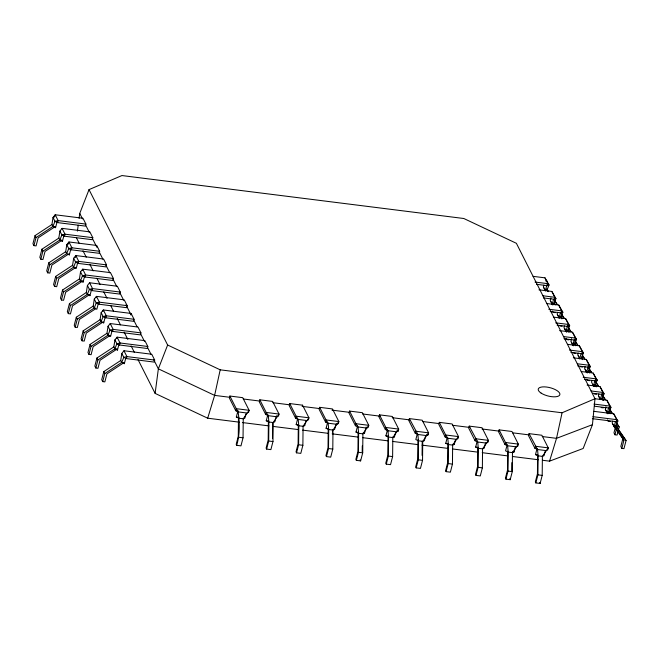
<?xml version="1.0" encoding="UTF-8"?>
<svg xmlns="http://www.w3.org/2000/svg" width="659" height="659" viewBox="0 0 659 659"><rect width="100%" height="100%" fill="white"/><g stroke="black" fill="none" stroke-linecap="round" stroke-linejoin="round"><path stroke-width="0.99" d="M238.393 411.933L236.284 408.679L249.11 410.293L243.245 418.786L243.047 437.798L240.963 445.863L236.688 445.327C239.958 434.339 239.843 422.098 237.907 410.961L235.765 410.697L229.381 398.069L229.9 396.051L242.726 397.665L249.11 410.293L248.591 412.303L246.944 413.012L238.393 411.933L235.765 410.697L236.284 408.679L229.9 396.051M268.394 421.035L268.197 440.047L266.112 448.112L266.607 449.084L270.882 449.619L272.966 441.555L273.156 422.543L279.021 414.05L272.637 401.422L259.819 399.807L259.292 401.825L265.684 414.453L268.312 415.697L276.854 416.768L278.502 416.068L279.021 414.05L266.203 412.435L259.819 399.807M266.607 449.084L268.691 441.019L268.88 422.007L268.312 415.697L266.203 412.435L265.684 414.453M272.497 438.581L272.653 422.576M298.296 425.796L298.115 443.804L296.031 451.868L296.525 452.84L300.792 453.376L302.876 445.311L303.074 426.307L308.939 417.806L302.555 405.178L289.729 403.572L289.21 405.582L295.594 418.21L298.222 419.453L306.773 420.524L308.42 419.824L308.939 417.806L296.122 416.2L289.729 403.572M296.525 452.84L298.609 444.776L298.799 425.772L298.222 419.453L296.122 416.2L295.594 418.21L297.02 418.391M328.223 428.556L328.034 447.568L325.941 455.624L326.436 456.596L330.711 457.14L332.795 449.076L332.984 430.063L338.85 421.562L332.466 408.942L319.648 407.328L319.129 409.346L325.513 421.974L328.141 423.21L336.683 424.281L338.331 423.58L338.85 421.562L326.032 419.956L319.648 407.328M326.436 456.596L328.52 448.54L328.709 429.528L328.141 423.21L326.032 419.956L325.513 421.974L326.938 422.147M332.466 432.09L332.482 430.096M358.134 432.312L357.944 451.324L355.86 459.389L356.354 460.361L360.621 460.896L362.714 452.832L362.903 433.82L368.768 425.327L362.384 412.699L349.558 411.084L349.039 413.102L355.423 425.73L358.051 426.966L366.602 428.045L368.249 427.337L368.768 425.327L355.951 423.712L349.558 411.084M356.354 460.361L358.438 452.296L358.628 433.284L358.051 426.966L355.951 423.712L355.423 425.73M362.219 451.86L362.277 445.855M388.044 437.074L387.863 455.081L385.779 463.145L386.265 464.117L390.54 464.653L392.624 456.588L392.813 437.584L398.687 429.083L392.294 416.455L379.477 414.849L378.958 416.859L385.342 429.487L387.97 430.731L396.52 431.802L398.16 431.101L398.687 429.083L385.861 427.469L379.477 414.849M386.265 464.117L388.349 456.053L388.538 437.041L387.97 430.731L385.861 427.469L385.342 429.487L386.767 429.668M416.677 433.424L415.252 433.243L415.78 431.233L428.597 432.839L422.732 441.341L422.543 460.353L420.45 468.409L416.183 467.874L418.267 459.809L418.457 440.805L417.888 434.487L409.387 418.605L422.213 420.211L428.597 432.839L428.078 434.858L426.431 435.558L417.888 434.487L415.252 433.243L408.868 420.623L409.387 418.605M422.089 455.377L422.23 441.365M447.881 443.589L447.692 462.602L445.608 470.666L446.094 471.638L450.369 472.174L452.453 464.109L452.642 445.097L458.516 436.604L452.123 423.976L439.306 422.361L438.787 424.38L445.171 437.008L447.799 438.243L456.349 439.322L457.989 438.614L458.516 436.604L445.69 434.989L439.306 422.361M446.094 471.638L448.178 463.574L448.375 444.561L447.799 438.243L445.69 434.989L445.171 437.008M475.09 440.764L475.609 438.746L488.426 440.36L482.561 448.853L482.372 467.865L480.287 475.93L476.012 475.394L478.096 467.33L478.286 448.318L477.717 442.008L469.224 426.118L482.042 427.732L488.426 440.36L487.907 442.378L486.26 443.079L477.717 442.008L475.09 440.764L468.697 428.136L469.224 426.118M507.71 451.11L507.521 470.114L505.437 478.179L505.923 479.151L510.198 479.686L512.282 471.622L512.471 452.618L518.345 444.117L511.952 431.488L499.135 429.882L498.616 431.892L505 444.52L507.628 445.764L516.178 446.835L517.817 446.135L518.345 444.117L505.519 442.51L499.135 429.882M505.923 479.151L508.007 471.086L508.204 452.082L507.628 445.764L505.519 442.51L505 444.52L506.425 444.701M511.796 470.658L511.87 462.651M537.052 448.548L534.919 448.285L535.438 446.267L548.255 447.873L542.39 456.374L542.2 475.386L540.116 483.451L535.841 482.907L537.925 474.851L538.115 455.839L537.546 449.52L529.053 433.638L541.871 435.253L548.255 447.873L547.736 449.891L546.089 450.591L537.546 449.52L534.919 448.285L528.526 435.657L529.053 433.638M542.423 460.254L549.565 461.152L583.174 448.474L592.449 424.66L594.986 398.72L516.384 243.303L463.821 218.508L121.94 175.549L89.031 189.611L79.747 213.417L79.105 218.335M77.424 231.111L78.199 225.213M239.316 422.172L207.684 418.201L155.12 393.398L158.358 368.834L167.633 345.019L89.031 189.611M54.845 216.111L55.191 214.768L58.14 220.592L57.613 222.61L57.127 221.638L55.562 227.684L52.934 226.449L51.954 224.505L53.025 217.486L55.191 214.768L82.968 218.261L85.917 224.085L85.398 226.103L57.613 222.61L54.985 221.375L53.025 217.486L54.672 216.786M64.005 235.238L62.44 241.285L59.812 240.049L58.832 238.105L59.903 231.087L62.07 228.368L89.846 231.853L92.795 237.685L92.276 239.703L64.491 236.21L61.864 234.966L59.903 231.087M70.661 249.703L69.319 254.885L66.691 253.649L65.711 251.705L66.781 244.687L68.948 241.968L96.725 245.453L99.674 251.285L99.147 253.303L71.37 249.81L68.742 248.567L66.781 244.687L68.429 243.978M77.54 263.303L76.197 268.485L73.569 267.241L72.581 265.305L73.66 258.279L75.826 255.56L103.603 259.053L106.552 264.885L106.025 266.895L78.248 263.411L75.62 262.167L73.66 258.279M84.64 276.039L83.075 282.085L80.447 280.841L79.459 278.897L80.538 271.879L82.704 269.16L110.481 272.653L113.43 278.477L112.903 280.495L85.126 277.002L82.499 275.767L80.538 271.879M91.288 290.495L89.954 295.677L87.326 294.441L86.337 292.497L87.416 285.479L89.583 282.76L117.36 286.253L120.309 292.077L119.781 294.095L92.005 290.603L89.377 289.367L87.416 285.479M96.107 297.703L96.461 296.361L99.402 302.184L98.883 304.203L98.389 303.231L96.832 309.277L94.204 308.041L93.216 306.097L94.286 299.079L96.461 296.361L124.238 299.853L127.187 305.677L126.66 307.695L98.883 304.203L96.255 302.967L94.286 299.079M105.045 317.696L103.71 322.877L101.074 321.641L100.094 319.697L101.165 312.679L103.331 309.961L131.116 313.445L134.057 319.277L133.538 321.295L105.761 317.803L103.133 316.559L101.165 312.679M111.923 331.296L110.58 336.477L107.952 335.233L106.972 333.297L108.043 326.279L110.21 323.561L137.995 327.045L140.935 332.877L140.416 334.887L112.64 331.403L110.012 330.159L108.043 326.279M119.024 344.031L117.459 350.077L114.831 348.833L113.85 346.889L114.921 339.871L117.088 337.153L144.865 340.645L147.814 346.477L147.295 348.487L119.518 345.003L116.89 343.759L114.921 339.871M125.68 358.488L124.337 363.677L121.709 362.434L120.729 360.489L121.8 353.471L123.966 350.753L151.743 354.245L154.692 360.069L154.173 362.088L126.396 358.595L123.768 357.359L121.8 353.471M167.633 345.019L220.197 369.823L214.628 395.384L207.684 418.201M605.951 406.677L605.283 409.264L607.244 413.152L608.891 412.443L610.951 407.369L606.873 400.227L594.97 398.736L562.078 412.773L556.517 438.342L549.565 461.152M51.954 224.505L35.034 235.625L32.95 243.69L33.93 245.634L36.072 245.898L38.156 237.833L54.227 227.273M33.93 245.634L36.014 237.569L35.034 235.625M58.832 238.105L41.912 249.226L39.828 257.29L40.809 259.226L42.95 259.498L45.034 251.433L61.946 240.313L62.44 241.285M40.809 259.226L42.893 251.17L41.912 249.226M65.711 251.705L48.791 262.826L46.707 270.882L47.687 272.826L49.829 273.098L51.913 265.033L68.824 253.913L69.319 254.885M47.687 272.826L49.771 264.761L48.791 262.826M64.491 236.21L65.019 234.192L62.07 228.368M72.581 265.305L55.669 276.418L53.585 284.482L54.565 286.426L56.699 286.698L58.791 278.633L75.703 267.513L73.569 267.241L56.649 278.362L54.565 286.426M68.602 243.311L68.948 241.968L71.897 247.792L71.37 249.81M79.459 278.897L62.547 290.018L60.463 298.082L61.444 300.026L63.577 300.29L65.669 292.234L82.581 281.113L83.075 282.085M61.444 300.026L63.528 291.962L62.547 290.018M75.299 257.578L75.826 255.56L78.775 261.392L78.248 263.411M86.337 292.497L69.426 303.618L67.342 311.682L68.322 313.626L70.455 313.89L72.539 305.825L89.459 294.713L89.954 295.677M68.322 313.626L70.406 305.562L69.426 303.618M82.35 270.503L82.704 269.16L85.645 274.992L85.126 277.002M93.216 306.097L76.304 317.218L74.22 325.282L75.2 327.226L77.334 327.49L79.418 319.426L95.489 308.865M75.2 327.226L77.284 319.162L76.304 317.218M100.094 319.697L83.182 330.818L81.098 338.883L82.078 340.818L84.212 341.09L86.296 333.026L103.216 321.905L103.71 322.877M82.078 340.818L84.163 332.762L83.182 330.818M106.972 333.297L90.061 344.41L87.968 352.474L88.957 354.418L91.09 354.69L93.174 346.626L110.094 335.505M88.957 354.418L91.041 346.354L90.061 344.41M102.985 311.303L103.331 309.961L106.28 315.785L105.761 317.803M113.85 346.889L96.939 358.01L94.847 366.075L95.835 368.019L97.969 368.29L100.053 360.226L116.972 349.105L117.459 350.077M95.835 368.019L97.919 359.954L96.939 358.01M120.729 360.489L103.809 371.61L101.725 379.675L102.713 381.619L104.847 381.882L106.931 373.826L123.851 362.705L124.337 363.677M102.713 381.619L104.797 373.554L103.809 371.61M116.742 338.495L117.088 337.153L120.037 342.985L119.518 345.003M130.762 314.796L131.116 313.445M126.396 358.595L126.915 356.585L123.966 350.753M246.005 413.761L244.884 418.086L243.245 418.786L238.97 418.251L236.342 417.007L237.907 410.961M276.146 416.661L274.803 421.842L273.156 422.543L268.88 422.007L266.252 420.772L267.818 414.725M305.834 421.282L304.713 425.599L303.074 426.307L298.799 425.772L296.171 424.528L297.514 419.346M302.201 406.521L302.555 405.178M335.975 424.174L334.632 429.363L332.984 430.063L328.709 429.528L326.081 428.284L327.424 423.103M365.663 428.803L364.542 433.12L362.903 433.82L358.628 433.284L356 432.049L357.565 425.994M395.581 432.559L394.461 436.876L392.813 437.584L388.538 437.041L385.91 435.805L387.476 429.759M417.172 434.38L415.829 439.561L418.457 440.805L422.732 441.341L424.38 440.64L425.492 436.316M455.41 440.072L454.29 444.397L452.642 445.097L448.375 444.561L445.748 443.318L447.082 438.136M485.543 442.972L484.208 448.153L482.561 448.853L478.286 448.318L475.658 447.082L477.223 441.036M543.832 285.149L543.378 286.879L545.347 290.759L546.995 290.059L549.046 284.985L544.977 277.843L533.073 276.343M545.347 290.759L546.912 284.713M536.492 284.317L547.398 285.685L547.926 283.675L544.977 277.843M507.142 444.792L505.577 450.838L508.204 452.082L512.471 452.618L514.119 451.909L515.462 446.728M550.932 297.884L550.257 300.479L552.226 304.359L553.873 303.659L555.924 298.585L551.855 291.443L538.955 289.82M552.226 304.359L553.568 299.178M543.37 297.917L554.277 299.285L554.804 297.267L551.855 291.443M557.58 312.35L557.135 314.071L559.104 317.959L560.751 317.259L562.802 312.185L558.733 305.043L546.822 303.544M559.104 317.959L560.438 312.778M550.24 311.509L561.155 312.885L561.682 310.867L558.733 305.043M564.458 325.941L564.013 327.671L565.982 331.559L567.621 330.859L569.681 325.777L565.611 318.635L553.7 317.144M565.982 331.559L567.547 325.513M557.119 325.109L568.033 326.485L568.552 324.467L565.611 318.635M545.15 451.349L544.037 455.674L542.39 456.374L538.115 455.839L535.487 454.595L536.83 449.413M571.559 338.677L570.892 341.271L572.86 345.159L574.5 344.451L576.559 339.377L572.49 332.235L559.59 330.62M572.86 345.159L574.195 339.97M563.997 338.71L574.912 340.077L575.431 338.067L572.49 332.235M578.215 353.142L577.77 354.872L579.739 358.76L581.378 358.051L583.437 352.977L579.36 345.835L567.457 344.344M579.739 358.76L581.073 353.57M570.875 352.31L581.79 353.677L582.309 351.667L579.36 345.835M585.093 366.742L584.648 368.472L586.609 372.351L588.256 371.651L590.316 366.577L586.238 359.435L573.346 357.812M586.609 372.351L588.174 366.305M577.754 365.91L588.668 367.277L589.187 365.259L586.238 359.435M588.075 372.17L588.545 370.374L589.525 372.319L588.38 370.704M591.971 380.342L591.527 382.063L593.487 385.952L595.135 385.251L597.194 380.177L593.116 373.035L581.213 371.536M593.487 385.952L594.83 380.77M584.632 379.502L595.547 380.877L596.066 378.859L593.116 373.035M598.85 393.942L598.405 395.664L600.365 399.552L602.013 398.852L604.072 393.769L599.995 386.635L587.103 385.013M600.365 399.552L601.931 393.505M592.499 393.225L602.425 394.477L602.944 392.459L599.995 386.635M607.244 413.152L608.587 407.97M594.418 406.208L609.303 408.078L609.822 406.059L606.873 400.227M608.71 412.962L609.171 411.175M612.606 421.134L612.162 422.864L614.122 426.752L615.77 426.044L617.821 420.969L613.751 413.827L593.907 411.34M614.122 426.752L615.465 421.562M592.367 418.679L616.181 421.669L616.7 419.659L613.751 413.827M615.358 427.46L613.966 432.839L614.954 434.775L617.088 435.047L618.01 431.464M614.954 434.775L617.038 426.719L616.379 425.417M618.48 429.668L619.172 426.983L616.478 422.617M614.938 427.065L622.928 438.375L620.844 446.431L621.824 448.375L623.966 448.647L626.05 440.583L615.926 425.722M621.824 448.375L623.916 440.311L622.928 438.375M36.014 237.569L52.934 226.449L54.985 221.375L58.14 220.592L85.917 224.085M42.893 251.17L59.812 240.049L61.864 234.966L65.019 234.192L92.795 237.685M99.674 251.285L71.897 247.792L68.742 248.567L66.691 253.649L49.771 264.761M73.569 267.241L75.62 262.167L78.775 261.392L106.552 264.885M63.528 291.962L80.447 280.841L82.499 275.767L85.645 274.992L113.43 278.477M70.406 305.562L87.326 294.441L89.377 289.367L92.524 288.593L120.309 292.077M77.284 319.162L94.204 308.041L96.255 302.967L99.402 302.184L127.187 305.677M134.057 319.277L106.28 315.785L103.133 316.559L101.074 321.641L84.163 332.762M91.041 346.354L107.952 335.233L110.012 330.159L113.159 329.385L140.935 332.877M97.919 359.954L114.831 348.833L116.89 343.759L120.037 342.985L147.814 346.477M104.797 373.554L121.709 362.434L123.768 357.359L126.915 356.585L154.692 360.069M547.398 285.685L549.046 284.985L547.926 283.675L535.026 282.052M554.277 299.285L555.924 298.585L554.804 297.267L542.892 295.776M561.155 312.885L562.802 312.185L561.682 310.867L548.782 309.244M568.033 326.485L569.681 325.777L568.552 324.467L555.661 322.844M574.912 340.077L576.559 339.377L575.431 338.067L563.527 336.568M581.79 353.677L583.437 352.977L582.309 351.667L569.417 350.044M588.668 367.277L590.316 366.577L589.187 365.259L577.284 363.768M595.547 380.877L597.194 380.177L596.066 378.859L583.174 377.245M602.425 394.477L604.072 393.769L602.944 392.459L591.041 390.96M609.303 408.078L610.951 407.369L609.822 406.059L593.948 404.066M616.181 421.669L617.821 420.969L616.7 419.659L592.894 416.669M592.449 424.66L556.517 438.342L542.225 436.546M545.66 280.915L547.085 281.096M54.985 221.375L56.41 221.548M52.934 226.449L54.359 226.63M544.853 289.795L546.995 290.059L548.131 291.673M61.864 234.966L63.289 235.148M59.812 240.049L61.946 240.313M552.448 303.478L553.873 303.659M68.742 248.567L70.884 248.838M561.377 312.004L562.802 312.185M555.191 312.663L553.049 312.391L552.399 311.097M75.62 262.167L77.045 262.348M559.928 325.991L562.061 326.254M567.621 330.859L565.488 330.587L566.633 332.202M82.499 275.767L83.924 275.948M568.939 339.855L566.806 339.591L566.147 338.289M80.447 280.841L82.581 281.113M574.5 344.451L572.366 344.187L573.511 345.802M573.684 353.191L575.818 353.455M87.326 294.441L88.751 294.622M96.255 302.967L97.68 303.14M580.563 366.783L582.696 367.055M94.204 308.041L95.621 308.223M588.256 371.651L586.123 371.379L587.268 372.994M103.133 316.559L105.267 316.831M595.769 379.996L597.194 380.177M589.574 380.655L587.441 380.383L586.782 379.09M594.319 393.983L596.453 394.255M107.952 335.233L109.378 335.415M599.879 398.58L602.013 398.852L603.158 400.466M116.89 343.759L118.315 343.94M601.197 407.583L603.331 407.847M114.831 348.833L116.972 349.105M608.891 412.443L606.758 412.18L607.895 413.794M220.197 369.823L562.078 412.773M616.404 420.788L617.821 420.969M610.209 421.447L608.076 421.183L607.417 419.882M121.709 362.434L123.134 362.615M229.942 397.303L214.628 395.384L158.358 368.834L153.728 359.69M243.204 398.975L259.539 401.026M272.801 402.69L289.128 404.741M302.399 406.414L319.747 408.588M331.996 410.129L349.344 412.312M362.615 413.976L379.963 416.159M392.204 417.691L409.56 419.874M422.823 421.538L439.149 423.589M452.42 425.261L469.768 427.436M482.017 428.976L499.365 431.159M512.636 432.823L528.963 434.874M336.906 423.399L338.331 423.58M396.734 430.92L398.16 431.101M426.653 434.676L428.078 434.858M236.342 417.007L237.767 417.188M266.252 420.772L267.678 420.944M296.171 424.528L298.305 424.8M303.288 425.426L304.713 425.599M326.081 428.284L327.507 428.465M356 432.049L357.425 432.222M363.125 432.938L364.542 433.12M385.91 435.805L388.052 436.069M393.036 436.703L394.461 436.876M445.748 443.318L447.164 443.499M452.865 444.215L454.29 444.397M475.658 447.082L477.791 447.346L477.602 466.358L475.518 474.422L476.012 475.394M512.694 451.736L514.119 451.909M535.487 454.595L536.912 454.776M242.38 422.559L268.913 425.895M272.999 426.406L298.511 429.61M302.596 430.121L328.108 433.325M332.185 433.844L357.705 437.049M362.804 437.691L388.316 440.896M392.402 441.406L417.913 444.611M421.999 445.122L448.532 448.458M452.609 448.968L478.129 452.181M482.207 452.692L507.727 455.896M512.826 456.539L538.337 459.743M238.78 437.263L243.047 437.798M268.691 441.019L272.966 441.555M298.609 444.776L302.876 445.311M328.52 448.54L332.795 449.076M358.438 452.296L362.714 452.832M388.349 456.053L392.624 456.588M418.267 459.809L422.543 460.353M448.178 463.574L452.453 464.109M478.096 467.33L482.372 467.865M508.007 471.086L512.282 471.622M537.925 474.851L542.2 475.386M566.065 329.747L564.508 328.643L566.221 331.065M546.583 288.922L548.296 291.344M554.573 300.232L557.275 304.598L554.417 300.562M543.873 287.851L545.586 290.273M553.997 302.712L555.133 304.326M554.03 303.329L555.175 304.944M561.452 313.832L564.153 318.198L561.295 314.154M550.751 301.443L551.896 303.066M551.731 303.387L552.876 305.002M560.875 316.312L562.012 317.926M560.339 316.122L562.053 318.544M568.33 327.432L571.032 331.79L568.173 327.754M560.751 317.259L561.888 318.874M557.629 315.043L559.343 317.465M567.745 329.912L568.89 331.526L568.239 330.233M567.786 330.53L568.931 332.144M575.208 341.024L577.902 345.39L575.052 341.354M574.055 342.705L575.768 345.127L575.118 343.825M574.088 343.323L575.801 345.744M582.086 354.624L584.78 358.99L582.498 355.761M571.386 342.243L573.099 344.665M581.502 357.104L582.647 358.727L581.988 357.425M581.543 357.722L582.68 359.344M588.965 368.224L591.658 372.59L588.808 368.554M581.378 358.051L582.523 359.666M578.264 355.844L579.401 357.458M588.421 371.322L589.558 372.936M595.843 381.825L598.537 386.19L595.687 382.154M585.143 369.444L586.856 371.865M595.258 384.304L596.403 385.919M595.299 384.922L596.436 386.536M602.721 395.425L605.415 399.791L602.565 395.746M596.28 386.866L595.135 385.251L593.001 384.98L594.138 386.594M602.137 397.904L603.282 399.519L602.623 398.225M602.169 398.522L603.314 400.137M610.168 409.824L612.293 413.382L609.435 409.346M598.891 396.636L600.604 399.057M609.015 411.504L610.16 413.119L609.501 411.826M608.479 411.315L610.193 413.737M616.313 422.946L619.172 426.983M605.769 410.236L607.483 412.658M615.893 425.104L617.038 426.719M615.77 426.044L626.05 440.583M612.648 423.836L613.793 425.45M613.636 425.78L623.916 440.311M538.115 455.839L537.629 454.867L537.431 473.879L535.347 481.935L535.841 482.907M539.622 482.479L540.116 483.451M509.704 478.714L510.198 479.686M418.457 440.805L417.963 439.833L417.773 458.837L415.689 466.901L416.183 467.874M366.107 427.073L366.602 428.045M360.135 459.924L360.621 460.896M276.368 415.796L276.854 416.768M238.97 418.251L238.476 417.279L238.286 436.291L236.202 444.355L236.688 445.327M79.747 213.417L82.523 218.903M85.299 224.389L89.459 232.619M92.235 238.105L96.857 247.249M99.171 251.812L102.87 259.127M105.646 264.613L109.806 272.842M113.043 279.243L116.742 286.558M119.518 292.044L123.678 300.265M125.984 304.837L131.075 314.895M133.39 319.467L137.088 326.782M140.787 334.097L144.486 341.403M147.254 346.889L150.952 354.204M76.518 237.99L79.294 243.476M82.993 250.791L86.23 257.183M89.929 264.498L93.166 270.898M96.865 278.213L100.102 284.614M103.801 291.929L107.03 298.329M110.737 305.636L113.505 311.122M117.203 318.437L120.44 324.838M124.139 332.152L127.838 339.467M131.075 345.86L134.312 352.26M138.011 359.575L155.12 393.398M89.583 282.76L92.524 288.593L92.005 290.603L91.519 289.631M110.21 323.561L113.159 329.385L112.64 331.403L112.145 330.431M55.068 226.712L55.562 227.684M55.669 276.418L56.649 278.362M541.121 393.102A11.154 4.267 14.5 0 0 559.442 395.4A11.154 4.267 14.5 0 0 546.632 387.039A11.154 4.267 14.5 0 0 541.121 393.102"/></g></svg>
